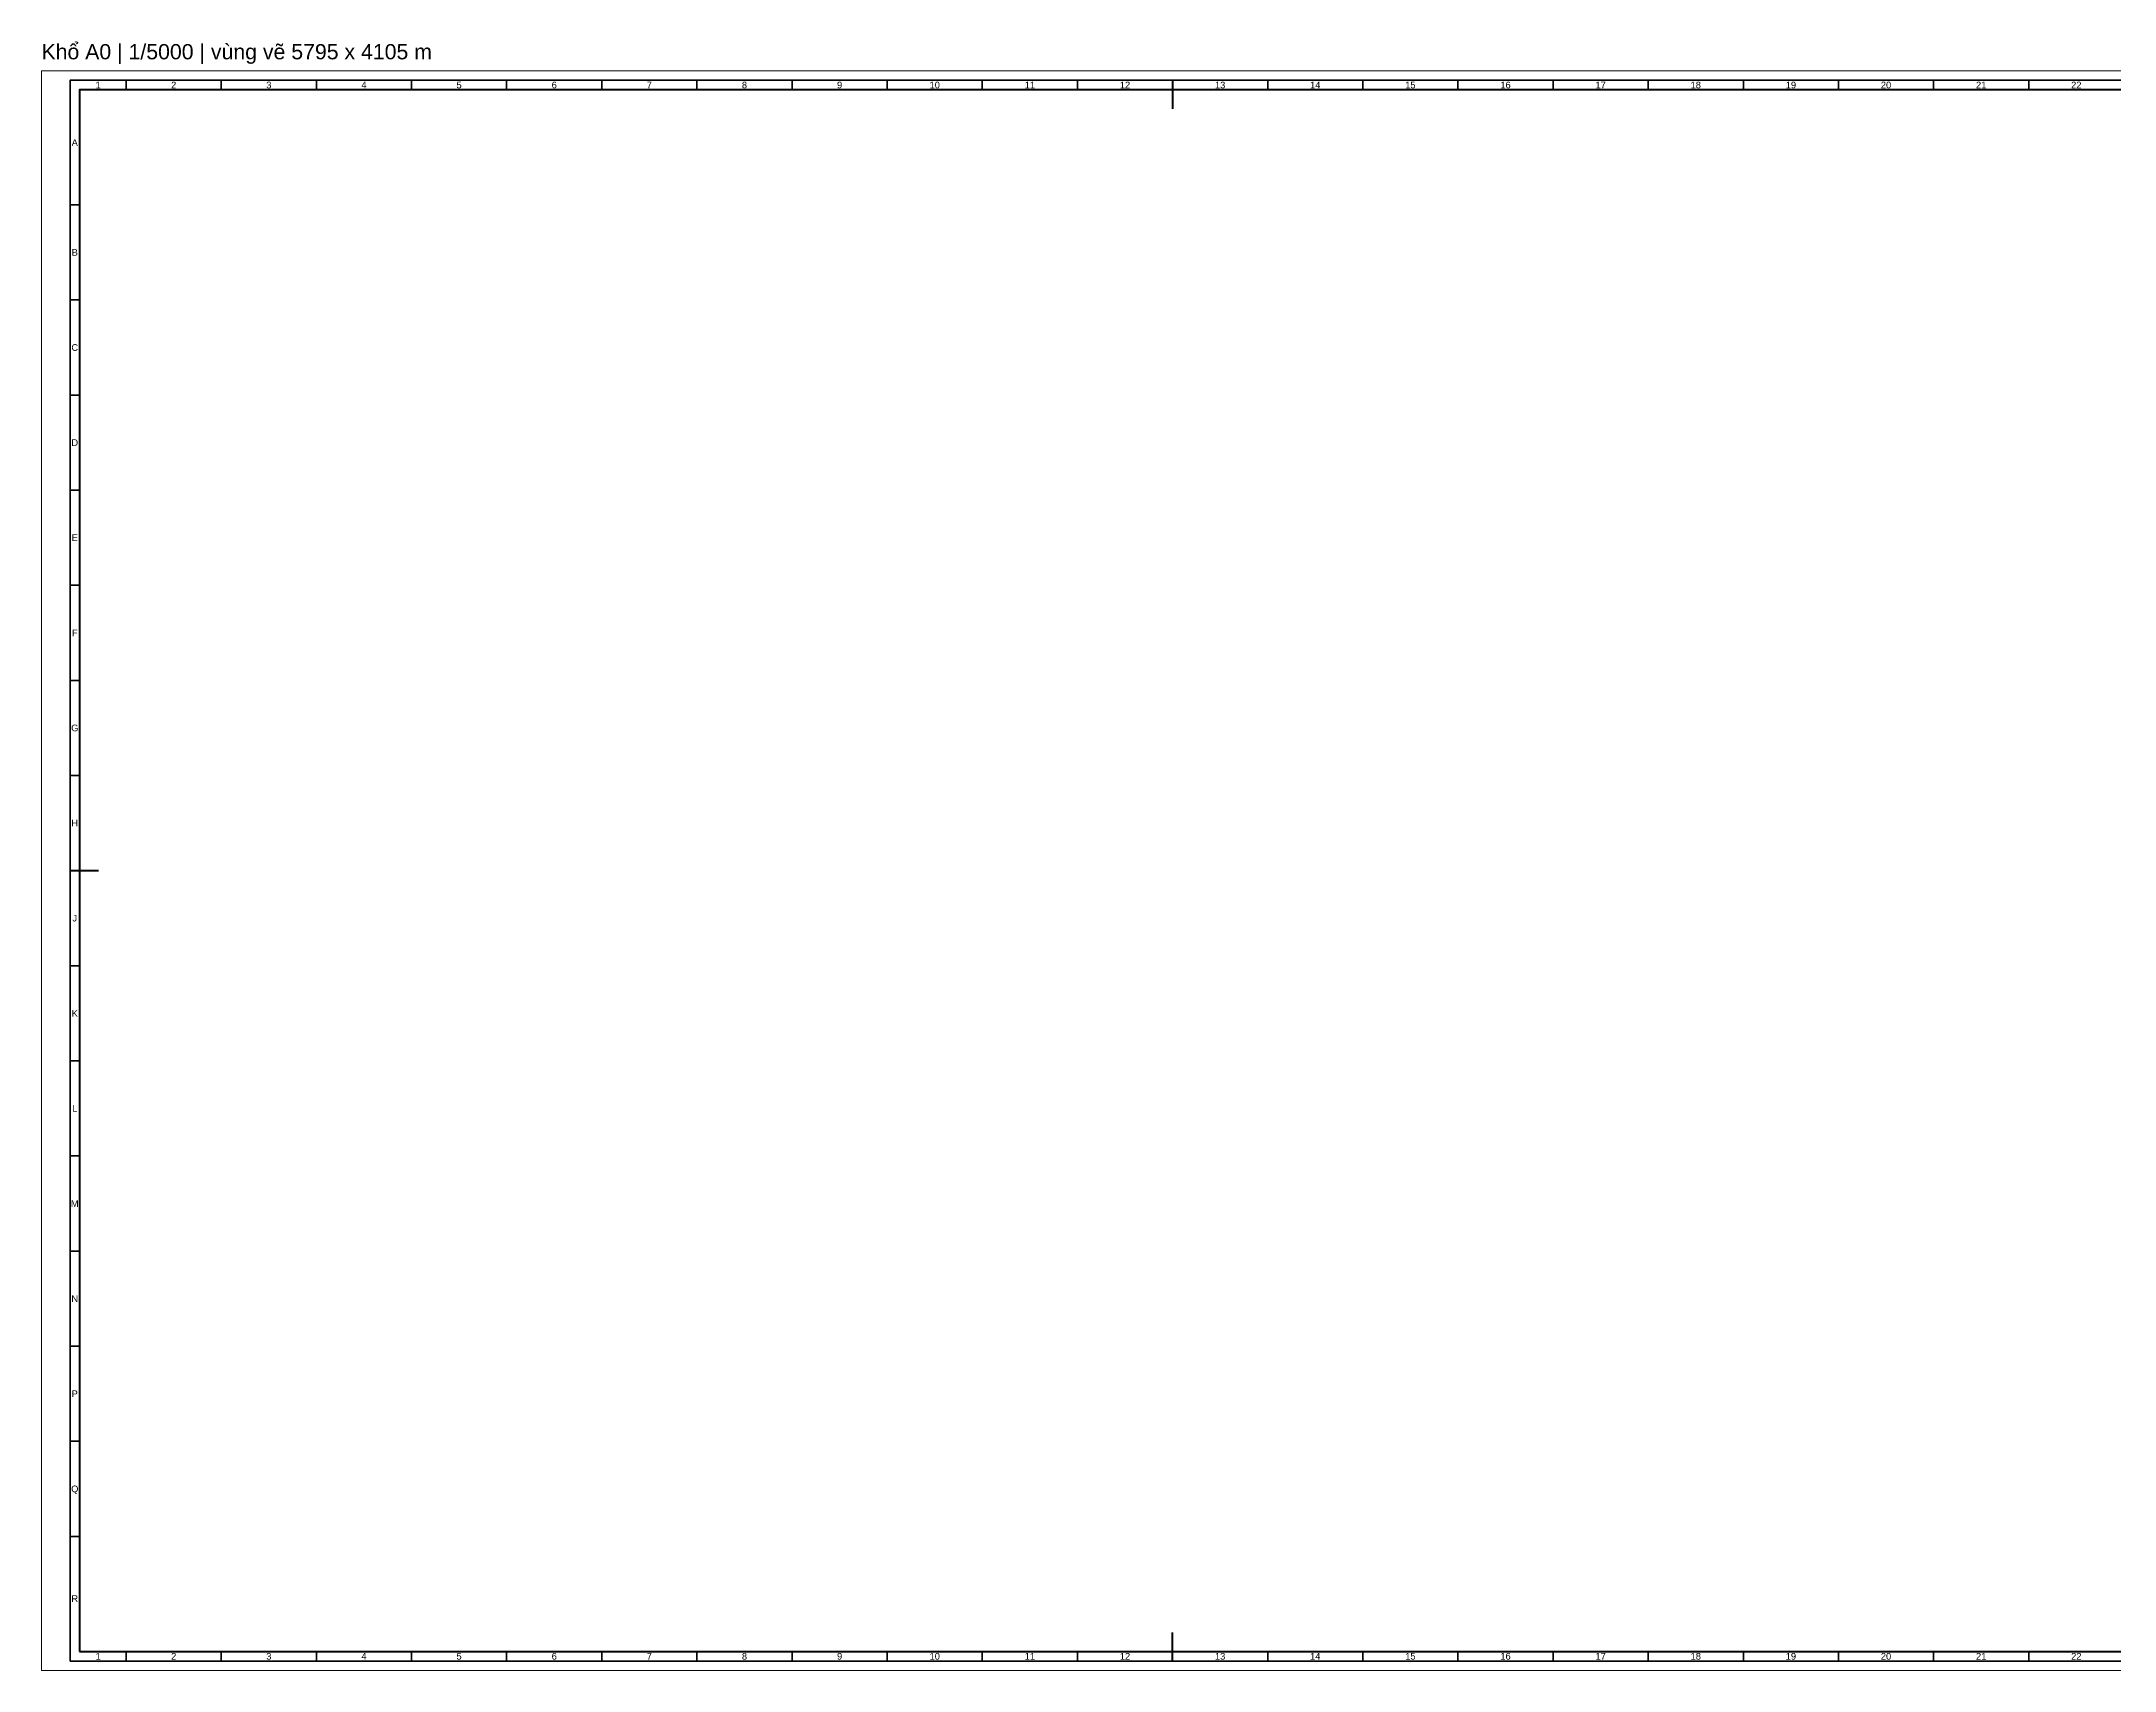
# Model space of a CAD drawing. Header units: metres. Extents: x 0 to 17070, y -8508 to 176.
# Drawn here: x 0 to 5448, y -8508 to -4227 of the extents above; entities that cross this region are included whole.
import ezdxf
from ezdxf.enums import TextEntityAlignment as Align

# ---------------------------------------------------------------- set-up
doc = ezdxf.new("R2010")
doc.units = ezdxf.units.M
for name, color, linetype, lineweight in [('KB_CHU', 7, 'Continuous', 18), ('KB_DINHTAM', 7, 'Continuous', 70), ('KB_KHUNG', 7, 'Continuous', 70), ('KB_LUOI', 7, 'Continuous', 35)]:
    doc.layers.add(name, color=color, linetype=linetype, lineweight=lineweight)
doc.layers.add('KB_MEP_GIAY', color=8, linetype='Continuous', lineweight=18, plot=False)
doc.layers.add('KB_NHAN', color=8, linetype='Continuous', lineweight=18, plot=False)
doc.styles.add('KB_ARIAL', font='arial.ttf')
doc.styles.add('KB_ARIAL_B', font='arialbd.ttf')

# ---------------------------------------------------------------- blocks, each defined once
blk = doc.blocks.new('KB_A0', base_point=(20, 10))
at = {"layer": 'KB_DINHTAM'}
for p, q in [((594.5, 836), (594.5, 821)), ((15, 420.5), (30, 420.5)), ((594.5, 5), (594.5, 20))]:
    blk.add_line(p, q, dxfattribs=at)
at = {"layer": 'KB_KHUNG'}
blk.add_lwpolyline([(20, 10), (1179, 10), (1179, 831), (20, 831)], close=True, dxfattribs=at)
at = {"layer": 'KB_LUOI'}
for p, q in [((44.5, 831), (44.5, 836)), ((94.5, 831), (94.5, 836)), ((144.5, 831), (144.5, 836)), ((194.5, 831), (194.5, 836)), ((244.5, 831), (244.5, 836)), ((294.5, 831), (294.5, 836)), ((344.5, 831), (344.5, 836)), ((394.5, 831), (394.5, 836)), ((444.5, 831), (444.5, 836)), ((494.5, 831), (494.5, 836)), ((544.5, 831), (544.5, 836)), ((594.5, 831), (594.5, 836)), ((644.5, 831), (644.5, 836)), ((694.5, 831), (694.5, 836)), ((744.5, 831), (744.5, 836)), ((794.5, 831), (794.5, 836)), ((844.5, 831), (844.5, 836)), ((894.5, 831), (894.5, 836)), ((944.5, 831), (944.5, 836)), ((994.5, 831), (994.5, 836)), ((1044.5, 831), (1044.5, 836)), ((15, 770.5), (20, 770.5)), ((15, 720.5), (20, 720.5)), ((15, 670.5), (20, 670.5)), ((15, 620.5), (20, 620.5)), ((15, 570.5), (20, 570.5)), ((15, 520.5), (20, 520.5)), ((15, 470.5), (20, 470.5)), ((15, 420.5), (20, 420.5)), ((15, 370.5), (20, 370.5)), ((15, 320.5), (20, 320.5)), ((15, 270.5), (20, 270.5)), ((15, 220.5), (20, 220.5)), ((15, 170.5), (20, 170.5)), ((15, 120.5), (20, 120.5)), ((15, 70.5), (20, 70.5)), ((44.5, 5), (44.5, 10)), ((94.5, 5), (94.5, 10)), ((144.5, 5), (144.5, 10)), ((194.5, 5), (194.5, 10)), ((244.5, 5), (244.5, 10)), ((294.5, 5), (294.5, 10)), ((344.5, 5), (344.5, 10)), ((394.5, 5), (394.5, 10)), ((444.5, 5), (444.5, 10)), ((494.5, 5), (494.5, 10)), ((544.5, 5), (544.5, 10)), ((594.5, 5), (594.5, 10)), ((644.5, 5), (644.5, 10)), ((694.5, 5), (694.5, 10)), ((744.5, 5), (744.5, 10)), ((794.5, 5), (794.5, 10)), ((844.5, 5), (844.5, 10)), ((894.5, 5), (894.5, 10)), ((944.5, 5), (944.5, 10)), ((994.5, 5), (994.5, 10)), ((1044.5, 5), (1044.5, 10))]:
    blk.add_line(p, q, dxfattribs=at)
blk.add_lwpolyline([(15, 5), (1184, 5), (1184, 836), (15, 836)], close=True, dxfattribs=at)
at = {"layer": 'KB_MEP_GIAY'}
blk.add_lwpolyline([(0, 0), (1189, 0), (1189, 841), (0, 841)], close=True, dxfattribs=at)
at = {"layer": 'KB_CHU', "style": 'KB_ARIAL'}
for s, p in [('1', (29.8, 833.5)), ('2', (69.5, 833.5)), ('3', (119.5, 833.5)), ('4', (169.5, 833.5)), ('5', (219.5, 833.5)), ('6', (269.5, 833.5)), ('7', (319.5, 833.5)), ('8', (369.5, 833.5)), ('9', (419.5, 833.5)), ('10', (469.5, 833.5)), ('11', (519.5, 833.5)), ('12', (569.5, 833.5)), ('13', (619.5, 833.5)), ('14', (669.5, 833.5)), ('15', (719.5, 833.5)), ('16', (769.5, 833.5)), ('17', (819.5, 833.5)), ('18', (869.5, 833.5)), ('19', (919.5, 833.5)), ('20', (969.5, 833.5)), ('21', (1019.5, 833.5)), ('22', (1069.5, 833.5)), ('A', (17.5, 803.2)), ('B', (17.5, 745.5)), ('C', (17.5, 695.5)), ('D', (17.5, 645.5)), ('E', (17.5, 595.5)), ('F', (17.5, 545.5)), ('G', (17.5, 495.5)), ('H', (17.5, 445.5)), ('J', (17.5, 395.5)), ('K', (17.5, 345.5)), ('L', (17.5, 295.5)), ('M', (17.5, 245.5)), ('N', (17.5, 195.5)), ('P', (17.5, 145.5)), ('Q', (17.5, 95.5)), ('R', (17.5, 37.8)), ('1', (29.8, 7.5)), ('2', (69.5, 7.5)), ('3', (119.5, 7.5)), ('4', (169.5, 7.5)), ('5', (219.5, 7.5)), ('6', (269.5, 7.5)), ('7', (319.5, 7.5)), ('8', (369.5, 7.5)), ('9', (419.5, 7.5)), ('10', (469.5, 7.5)), ('11', (519.5, 7.5)), ('12', (569.5, 7.5)), ('13', (619.5, 7.5)), ('14', (669.5, 7.5)), ('15', (719.5, 7.5)), ('16', (769.5, 7.5)), ('17', (819.5, 7.5)), ('18', (869.5, 7.5)), ('19', (919.5, 7.5)), ('20', (969.5, 7.5)), ('21', (1019.5, 7.5)), ('22', (1069.5, 7.5))]:
    blk.add_text(s, height=3.5, dxfattribs=at).set_placement(p, align=Align.MIDDLE_CENTER)
at = {"layer": 'KB_CHU'}
for tag, height, style, p in [('GHI_CHU', 1.8, 'KB_ARIAL', (1154, 557.5)), ('NGAY_1', 1.9, 'KB_ARIAL', (1170.5, 50.2)), ('NGAY_2', 1.9, 'KB_ARIAL', (1170.5, 44.8)), ('NGAY_3', 1.9, 'KB_ARIAL', (1170.5, 39.2)), ('NGAY_4', 1.9, 'KB_ARIAL', (1170.5, 33.8)), ('TY_LE', 2.4, 'KB_ARIAL_B', (1164, 22.8)), ('TO', 2.4, 'KB_ARIAL_B', (1164, 28.2))]:
    blk.add_attdef(tag, text='', height=height, dxfattribs=dict(at, style=style)).set_placement(p, align=Align.MIDDLE_CENTER)
for tag, p, height, style in [('CHU_DAU_TU_001', (1132.6, 261.7), 1.7, 'KB_ARIAL_B'), ('DAI_DIEN_CDT_001', (1131.7, 244.5), 2, 'KB_ARIAL_B'), ('DU_AN_001', (1133.3, 223.7), 2, 'KB_ARIAL_B'), ('DU_AN_002', (1146.9, 220.3), 2, 'KB_ARIAL_B'), ('DIA_DIEM_001', (1144.1, 202), 2, 'KB_ARIAL_B'), ('DON_VI_TK_001', (1133.6, 175.4), 2, 'KB_ARIAL_B'), ('DON_VI_TK_002', (1133.8, 171.6), 2, 'KB_ARIAL_B'), ('DIA_CHI_TK_001', (1133.2, 161.7), 1.5, 'KB_ARIAL'), ('DIA_CHI_TK_002', (1137, 158.8), 1.5, 'KB_ARIAL'), ('GIAI_DOAN_001', (1133, 94.1), 1.9, 'KB_ARIAL_B'), ('HANG_MUC_001', (1140.8, 81.8), 2, 'KB_ARIAL_B'), ('TEN_BAN_VE_001', (1133.2, 62.2), 2.6, 'KB_ARIAL_B'), ('SO_HIEU_001', (1145.9, 12.4), 2.2, 'KB_ARIAL_B')]:
    blk.add_attdef(tag, p, '', height=height, dxfattribs=dict(at, style=style))
for tag, height, style, p in [('VAITRO_1', 1.7, 'KB_ARIAL', (1130.2, 149.4)), ('TEN_1', 2.1, 'KB_ARIAL_B', (1130.2, 145.6)), ('VAITRO_2', 1.7, 'KB_ARIAL', (1130.2, 139.4)), ('TEN_2', 2.1, 'KB_ARIAL_B', (1130.2, 135.6)), ('VAITRO_3', 1.7, 'KB_ARIAL', (1130.2, 129.4)), ('TEN_3', 2.1, 'KB_ARIAL_B', (1130.2, 125.6)), ('VAITRO_4', 1.7, 'KB_ARIAL', (1130.2, 119.4)), ('TEN_4', 2.1, 'KB_ARIAL_B', (1130.2, 115.6)), ('VAITRO_5', 1.7, 'KB_ARIAL', (1130.2, 109.4)), ('TEN_5', 2.1, 'KB_ARIAL_B', (1130.2, 105.6))]:
    blk.add_attdef(tag, text='', height=height, dxfattribs=dict(at, style=style)).set_placement(p, align=Align.MIDDLE_LEFT)

msp = doc.modelspace()

# ---------------------------------------------------------------- block references
at = {"xscale": 5, "yscale": 5, "zscale": 5}
msp.add_blockref('KB_A0', (100, -8458.5), dxfattribs=at)

# ---------------------------------------------------------------- texts
at = {"layer": 'KB_NHAN', "style": 'KB_ARIAL'}
msp.add_text('Khổ A0 | 1/5000 | vùng vẽ 5795 x 4105 m', height=40, dxfattribs=at).set_placement((0, -4273.5))

doc.saveas('drawing.dxf')
